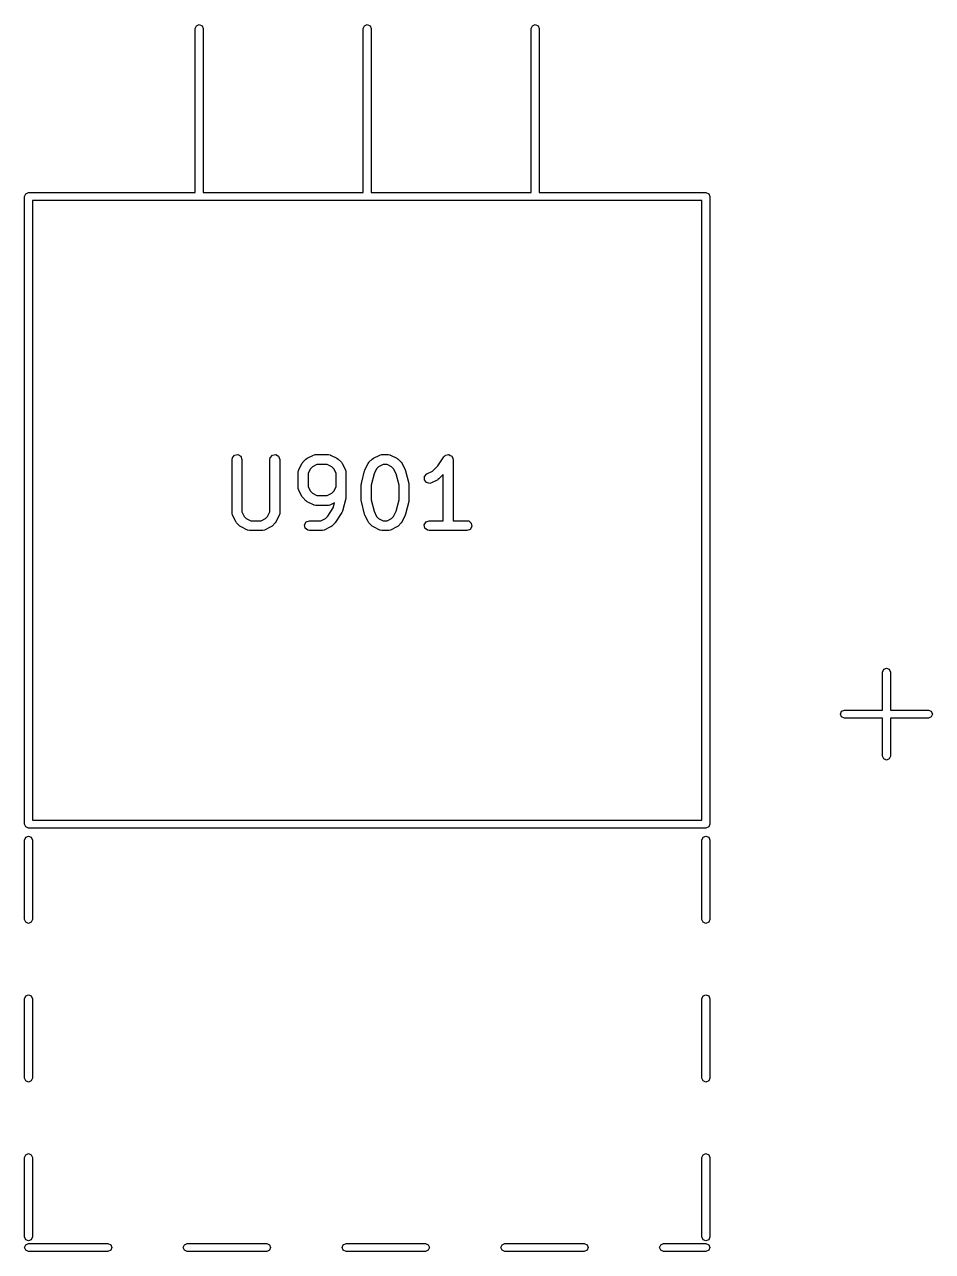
# Model space of a CAD drawing. Extents: x 77.3 to 150, y -138.2 to -51.5.
# Drawn here: x 77.37 to 91.09, y -97.02 to -78.47 of the extents above; entities that cross this region are included whole.
import ezdxf

# ---------------------------------------------------------------- set-up
doc = ezdxf.new("R2010")
doc.units = 0
doc.layers.add('BLACK', color=7, linetype='CONTINUOUS')

msp = doc.modelspace()

# ---------------------------------------------------------------- linework, layer by layer
at = {"layer": 'BLACK', "linetype": 'CONTINUOUS'}
for p, q in [((79.95, -78.534), (79.9676, -78.4916)), ((79.95, -81.014), (79.95, -78.534)), ((79.9676, -78.4916), (80.01, -78.474)), ((80.01, -78.474), (80.0524, -78.4916)), ((80.0524, -78.4916), (80.07, -78.534)), ((80.07, -78.534), (80.07, -81.014)), ((82.49, -78.534), (82.5076, -78.4916)), ((82.49, -81.014), (82.49, -78.534)), ((82.5076, -78.4916), (82.55, -78.474)), ((82.55, -78.474), (82.5924, -78.4916)), ((82.5924, -78.4916), (82.61, -78.534)), ((82.61, -78.534), (82.61, -81.014)), ((85.03, -78.534), (85.0476, -78.4916)), ((85.03, -81.014), (85.03, -78.534)), ((85.0476, -78.4916), (85.09, -78.474)), ((85.09, -78.474), (85.1324, -78.4916)), ((85.1324, -78.4916), (85.15, -78.534)), ((85.15, -78.534), (85.15, -81.014)), ((77.37, -81.074), (77.3876, -81.0316)), ((77.3876, -81.0316), (77.43, -81.014)), ((77.43, -81.014), (79.95, -81.014)), ((80.07, -81.014), (82.49, -81.014)), ((82.61, -81.014), (85.03, -81.014)), ((85.15, -81.014), (87.67, -81.014)), ((87.67, -81.014), (87.7124, -81.0316)), ((87.7124, -81.0316), (87.73, -81.074)), ((77.37, -90.564), (77.37, -81.074)), ((87.61, -81.134), (77.49, -81.134)), ((77.49, -81.134), (77.49, -90.504)), ((87.61, -90.504), (87.61, -81.134)), ((87.73, -81.074), (87.73, -90.564)), ((80.5067, -85.0504), (80.5112, -85.0247)), ((80.5067, -85.8599), (80.5067, -85.0504)), ((80.5112, -85.0247), (80.5442, -84.9854)), ((80.5442, -84.9854), (80.5947, -84.9765)), ((80.5947, -84.9765), (80.6392, -85.0022)), ((80.6392, -85.0022), (80.6567, -85.0504)), ((80.6567, -85.0504), (80.6567, -85.8422)), ((81.0781, -85.0504), (81.0827, -85.0247)), ((81.0781, -85.8422), (81.0781, -85.0504)), ((81.0827, -85.0247), (81.1156, -84.9854)), ((81.1156, -84.9854), (81.1662, -84.9765)), ((81.1662, -84.9765), (81.2106, -85.0022)), ((81.2106, -85.0022), (81.2281, -85.0504)), ((81.2281, -85.0504), (81.2281, -85.8599)), ((81.5146, -85.2073), (81.5623, -85.1121)), ((81.5623, -85.1121), (81.5756, -85.0941)), ((81.5756, -85.0941), (81.5763, -85.0926)), ((81.5763, -85.0926), (81.6239, -85.045)), ((81.6239, -85.045), (81.6423, -85.0321)), ((81.6423, -85.0321), (81.6434, -85.0309)), ((81.6434, -85.0309), (81.7386, -84.9833)), ((81.7899, -85.1254), (81.7214, -85.1596)), ((81.7386, -84.9833), (81.7636, -84.9759)), ((81.7636, -84.9759), (81.768, -84.9769)), ((81.768, -84.9769), (81.7722, -84.9754)), ((81.7722, -84.9754), (81.9627, -84.9754)), ((81.945, -85.1254), (81.7899, -85.1254)), ((82.0135, -85.1596), (81.945, -85.1254)), ((81.9627, -84.9754), (81.9883, -84.9799)), ((81.9883, -84.9799), (81.9918, -84.9828)), ((81.9918, -84.9828), (81.9962, -84.9833)), ((81.9962, -84.9833), (82.0914, -85.0309)), ((82.0914, -85.0309), (82.1095, -85.0443)), ((82.1095, -85.0443), (82.1109, -85.045)), ((82.1109, -85.045), (82.1586, -85.0926)), ((82.1586, -85.0926), (82.1714, -85.111)), ((82.1714, -85.111), (82.1726, -85.1121)), ((82.1726, -85.1121), (82.2202, -85.2073)), ((82.5146, -85.2073), (82.5623, -85.1121)), ((82.5623, -85.1121), (82.5756, -85.0941)), ((82.5756, -85.0941), (82.5763, -85.0926)), ((82.5763, -85.0926), (82.6239, -85.045)), ((82.6239, -85.045), (82.6423, -85.0321)), ((82.6423, -85.0321), (82.6434, -85.0309)), ((82.6434, -85.0309), (82.7386, -84.9833)), ((82.7899, -85.1254), (82.7214, -85.1596)), ((82.7386, -84.9833), (82.7636, -84.9759)), ((82.7636, -84.9759), (82.768, -84.9769)), ((82.768, -84.9769), (82.7722, -84.9754)), ((82.7722, -84.9754), (82.8674, -84.9754)), ((82.8497, -85.1254), (82.7899, -85.1254)), ((82.9182, -85.1596), (82.8497, -85.1254)), ((82.8674, -84.9754), (82.8931, -84.9799)), ((82.8931, -84.9799), (82.8965, -84.9828)), ((82.8965, -84.9828), (82.901, -84.9833)), ((82.901, -84.9833), (82.9962, -85.0309)), ((82.9962, -85.0309), (83.0142, -85.0443)), ((83.0142, -85.0443), (83.0157, -85.045)), ((83.0157, -85.045), (83.0633, -85.0926)), ((83.0633, -85.0926), (83.0762, -85.111)), ((83.0762, -85.111), (83.0774, -85.1121)), ((83.0774, -85.1121), (83.125, -85.2073)), ((83.6187, -85.1455), (83.7098, -85.0088)), ((83.7098, -85.0088), (83.7278, -84.9899)), ((83.7278, -84.9899), (83.7319, -84.9887)), ((83.7319, -84.9887), (83.7347, -84.9854)), ((83.7347, -84.9854), (83.7561, -84.9816)), ((83.7561, -84.9816), (83.777, -84.9755)), ((83.777, -84.9755), (83.781, -84.9773)), ((83.781, -84.9773), (83.7852, -84.9765)), ((83.7852, -84.9765), (83.8041, -84.9874)), ((83.8041, -84.9874), (83.824, -84.9961)), ((83.824, -84.9961), (83.8259, -85)), ((83.8259, -85), (83.8296, -85.0022)), ((83.8296, -85.0022), (83.8371, -85.0226)), ((83.8371, -85.0226), (83.8467, -85.0421)), ((83.8467, -85.0421), (83.8457, -85.0463)), ((83.8457, -85.0463), (83.8472, -85.0504)), ((83.8472, -85.0504), (83.8472, -85.9754)), ((81.5067, -85.2409), (81.5112, -85.2152)), ((81.5067, -85.479), (81.5067, -85.2409)), ((81.5112, -85.2152), (81.5141, -85.2118)), ((81.5141, -85.2118), (81.5146, -85.2073)), ((81.691, -85.19), (81.6567, -85.2586)), ((81.6567, -85.2586), (81.6567, -85.4612)), ((81.7214, -85.1596), (81.691, -85.19)), ((82.0439, -85.19), (82.0135, -85.1596)), ((82.0781, -85.2586), (82.0439, -85.19)), ((82.0781, -85.4612), (82.0781, -85.2586)), ((82.2202, -85.2073), (82.2276, -85.2323)), ((82.2276, -85.2323), (82.2266, -85.2366)), ((82.2266, -85.2366), (82.2281, -85.2409)), ((82.2281, -85.2409), (82.2281, -85.6218)), ((82.4613, -85.4131), (82.509, -85.2227)), ((82.509, -85.2227), (82.5142, -85.2108)), ((82.5142, -85.2108), (82.5146, -85.2073)), ((82.6525, -85.267), (82.6091, -85.4406)), ((82.691, -85.19), (82.6525, -85.267)), ((82.7214, -85.1596), (82.691, -85.19)), ((82.9486, -85.19), (82.9182, -85.1596)), ((82.9871, -85.267), (82.9486, -85.19)), ((83.0305, -85.4406), (82.9871, -85.267)), ((83.125, -85.2073), (83.1287, -85.2197)), ((83.1287, -85.2197), (83.1307, -85.2227)), ((83.1307, -85.2227), (83.1783, -85.4131)), ((83.4146, -85.3575), (83.4177, -85.3063)), ((83.4177, -85.3063), (83.4529, -85.269)), ((83.4529, -85.269), (83.5373, -85.2268)), ((83.5373, -85.2268), (83.6187, -85.1455)), ((83.6972, -85.2791), (83.6347, -85.3415)), ((83.6972, -85.9754), (83.6972, -85.2791)), ((81.5082, -85.4832), (81.5067, -85.479)), ((81.5072, -85.4875), (81.5082, -85.4832)), ((81.5146, -85.5125), (81.5072, -85.4875)), ((81.5623, -85.6077), (81.5146, -85.5125)), ((81.6567, -85.4612), (81.691, -85.5298)), ((82.0439, -85.5298), (82.0781, -85.4612)), ((82.4591, -85.4313), (82.4617, -85.4166)), ((82.4591, -85.6694), (82.4591, -85.4313)), ((82.4617, -85.4166), (82.4613, -85.4131)), ((82.6091, -85.4406), (82.6091, -85.6602)), ((83.0305, -85.6602), (83.0305, -85.4406)), ((83.1783, -85.4131), (83.1793, -85.4281)), ((83.1793, -85.4281), (83.1805, -85.4313)), ((83.1805, -85.4313), (83.1805, -85.6694)), ((83.4452, -85.3987), (83.4146, -85.3575)), ((83.495, -85.4106), (83.4452, -85.3987)), ((83.52, -85.4032), (83.495, -85.4106)), ((83.6153, -85.3556), (83.52, -85.4032)), ((83.6164, -85.3544), (83.6153, -85.3556)), ((83.6347, -85.3415), (83.6164, -85.3544)), ((81.5634, -85.6089), (81.5623, -85.6077)), ((81.5763, -85.6272), (81.5634, -85.6089)), ((81.6239, -85.6748), (81.5763, -85.6272)), ((81.6254, -85.6755), (81.6239, -85.6748)), ((81.6434, -85.6889), (81.6254, -85.6755)), ((81.7386, -85.7365), (81.6434, -85.6889)), ((81.691, -85.5298), (81.7214, -85.5602)), ((81.7214, -85.5602), (81.7899, -85.5944)), ((81.7899, -85.5944), (81.945, -85.5944)), ((81.945, -85.5944), (82.0135, -85.5602)), ((82.0135, -85.5602), (82.0439, -85.5298)), ((82.2259, -85.64), (82.1783, -85.8305)), ((82.2281, -85.6218), (82.2255, -85.6366)), ((82.2255, -85.6366), (82.2259, -85.64)), ((82.4603, -85.6727), (82.4591, -85.6694)), ((82.4613, -85.6876), (82.4603, -85.6727)), ((82.509, -85.8781), (82.4613, -85.6876)), ((82.6091, -85.6602), (82.6525, -85.8337)), ((82.9871, -85.8337), (83.0305, -85.6602)), ((83.1783, -85.6876), (83.1307, -85.8781)), ((83.1805, -85.6694), (83.1779, -85.6842)), ((83.1779, -85.6842), (83.1783, -85.6876)), ((80.5082, -85.8641), (80.5067, -85.8599)), ((80.5072, -85.8685), (80.5082, -85.8641)), ((80.5146, -85.8934), (80.5072, -85.8685)), ((80.6567, -85.8422), (80.691, -85.9107)), ((81.0439, -85.9107), (81.0781, -85.8422)), ((81.2236, -85.8856), (81.2207, -85.889)), ((81.2281, -85.8599), (81.2236, -85.8856)), ((81.7431, -85.737), (81.7386, -85.7365)), ((81.7465, -85.7399), (81.7431, -85.737)), ((81.7722, -85.7444), (81.7465, -85.7399)), ((81.9627, -85.7444), (81.7722, -85.7444)), ((81.952, -85.9074), (82.0359, -85.7815)), ((81.9669, -85.7429), (81.9627, -85.7444)), ((81.9712, -85.7439), (81.9669, -85.7429)), ((81.9962, -85.7365), (81.9712, -85.7439)), ((82.0544, -85.7074), (81.9962, -85.7365)), ((82.0359, -85.7815), (82.0544, -85.7074)), ((82.1679, -85.8539), (82.0727, -85.9967)), ((82.168, -85.8535), (82.1679, -85.8539)), ((82.1783, -85.8305), (82.168, -85.8535)), ((82.5109, -85.881), (82.509, -85.8781)), ((82.5146, -85.8934), (82.5109, -85.881)), ((82.6525, -85.8337), (82.691, -85.9107)), ((82.9486, -85.9107), (82.9871, -85.8337)), ((83.1307, -85.8781), (83.1254, -85.8899)), ((80.5623, -85.9887), (80.5146, -85.8934)), ((80.5634, -85.9898), (80.5623, -85.9887)), ((80.5763, -86.0082), (80.5634, -85.9898)), ((80.6239, -86.0558), (80.5763, -86.0082)), ((80.6254, -86.0565), (80.6239, -86.0558)), ((80.6434, -86.0698), (80.6254, -86.0565)), ((80.7386, -86.1175), (80.6434, -86.0698)), ((80.691, -85.9107), (80.7214, -85.9411)), ((80.7214, -85.9411), (80.7899, -85.9754)), ((80.7899, -85.9754), (80.945, -85.9754)), ((80.945, -85.9754), (81.0135, -85.9411)), ((81.0914, -86.0698), (80.9962, -86.1175)), ((81.0135, -85.9411), (81.0439, -85.9107)), ((81.0926, -86.0687), (81.0914, -86.0698)), ((81.1109, -86.0558), (81.0926, -86.0687)), ((81.1586, -86.0082), (81.1109, -86.0558)), ((81.1592, -86.0067), (81.1586, -86.0082)), ((81.1726, -85.9887), (81.1592, -86.0067)), ((81.2202, -85.8934), (81.1726, -85.9887)), ((81.2207, -85.889), (81.2202, -85.8934)), ((81.6031, -86.0374), (81.6287, -85.9929)), ((81.612, -86.0879), (81.6031, -86.0374)), ((81.6287, -85.9929), (81.677, -85.9754)), ((81.677, -85.9754), (81.8497, -85.9754)), ((81.8497, -85.9754), (81.9182, -85.9411)), ((81.9962, -86.0698), (81.901, -86.1175)), ((81.9182, -85.9411), (81.952, -85.9074)), ((81.9973, -86.0687), (81.9962, -86.0698)), ((82.0157, -86.0558), (81.9973, -86.0687)), ((82.0633, -86.0082), (82.0157, -86.0558)), ((82.0648, -86.005), (82.0633, -86.0082)), ((82.0727, -85.9967), (82.0648, -86.005)), ((82.5623, -85.9887), (82.5146, -85.8934)), ((82.5634, -85.9898), (82.5623, -85.9887)), ((82.5763, -86.0082), (82.5634, -85.9898)), ((82.6239, -86.0558), (82.5763, -86.0082)), ((82.6254, -86.0565), (82.6239, -86.0558)), ((82.6434, -86.0698), (82.6254, -86.0565)), ((82.7386, -86.1175), (82.6434, -86.0698)), ((82.691, -85.9107), (82.7214, -85.9411)), ((82.7214, -85.9411), (82.7899, -85.9754)), ((82.7899, -85.9754), (82.8497, -85.9754)), ((82.8497, -85.9754), (82.9182, -85.9411)), ((82.9962, -86.0698), (82.901, -86.1175)), ((82.9182, -85.9411), (82.9486, -85.9107)), ((82.9973, -86.0687), (82.9962, -86.0698)), ((83.0157, -86.0558), (82.9973, -86.0687)), ((83.0633, -86.0082), (83.0157, -86.0558)), ((83.064, -86.0067), (83.0633, -86.0082)), ((83.0774, -85.9887), (83.064, -86.0067)), ((83.125, -85.8934), (83.0774, -85.9887)), ((83.1254, -85.8899), (83.125, -85.8934)), ((83.4126, -86.0374), (83.4383, -85.9929)), ((83.4215, -86.0879), (83.4126, -86.0374)), ((83.4383, -85.9929), (83.4865, -85.9754)), ((83.4865, -85.9754), (83.6972, -85.9754)), ((83.8472, -85.9754), (84.0579, -85.9754)), ((84.0579, -85.9754), (84.0836, -85.9799)), ((84.0836, -85.9799), (84.1229, -86.0129)), ((84.1318, -86.0634), (84.1061, -86.1078)), ((84.1229, -86.0129), (84.1318, -86.0634)), ((80.7431, -86.118), (80.7386, -86.1175)), ((80.7465, -86.1209), (80.7431, -86.118)), ((80.7722, -86.1254), (80.7465, -86.1209)), ((80.9627, -86.1254), (80.7722, -86.1254)), ((80.9669, -86.1238), (80.9627, -86.1254)), ((80.9712, -86.1249), (80.9669, -86.1238)), ((80.9962, -86.1175), (80.9712, -86.1249)), ((81.6513, -86.1209), (81.612, -86.0879)), ((81.677, -86.1254), (81.6513, -86.1209)), ((81.8674, -86.1254), (81.677, -86.1254)), ((81.8716, -86.1238), (81.8674, -86.1254)), ((81.876, -86.1249), (81.8716, -86.1238)), ((81.901, -86.1175), (81.876, -86.1249)), ((82.7431, -86.118), (82.7386, -86.1175)), ((82.7465, -86.1209), (82.7431, -86.118)), ((82.7722, -86.1254), (82.7465, -86.1209)), ((82.8674, -86.1254), (82.7722, -86.1254)), ((82.8716, -86.1238), (82.8674, -86.1254)), ((82.876, -86.1249), (82.8716, -86.1238)), ((82.901, -86.1175), (82.876, -86.1249)), ((83.4608, -86.1209), (83.4215, -86.0879)), ((83.4865, -86.1254), (83.4608, -86.1209)), ((84.0579, -86.1254), (83.4865, -86.1254)), ((84.1061, -86.1078), (84.0579, -86.1254)), ((90.3386, -88.265), (90.3562, -88.2226)), ((90.3386, -88.84), (90.3386, -88.265)), ((90.3562, -88.2226), (90.3986, -88.205)), ((90.3986, -88.205), (90.441, -88.2226)), ((90.441, -88.2226), (90.4586, -88.265)), ((90.4586, -88.265), (90.4586, -88.84)), ((89.7212, -88.8576), (89.7636, -88.84)), ((89.7636, -88.84), (90.3386, -88.84)), ((90.4586, -88.84), (91.0336, -88.84)), ((91.0336, -88.84), (91.076, -88.8576)), ((89.7036, -88.9), (89.7212, -88.8576)), ((89.7212, -88.9424), (89.7036, -88.9)), ((89.7636, -88.96), (89.7212, -88.9424)), ((90.3386, -88.96), (89.7636, -88.96)), ((90.3386, -89.535), (90.3386, -88.96)), ((91.0336, -88.96), (90.4586, -88.96)), ((90.4586, -88.96), (90.4586, -89.535)), ((91.076, -88.9424), (91.0336, -88.96)), ((91.076, -88.8576), (91.0936, -88.9)), ((91.0936, -88.9), (91.076, -88.9424)), ((90.3562, -89.5774), (90.3386, -89.535)), ((90.3986, -89.595), (90.3562, -89.5774)), ((90.441, -89.5774), (90.3986, -89.595)), ((90.4586, -89.535), (90.441, -89.5774)), ((77.49, -90.504), (87.61, -90.504)), ((77.3876, -90.6064), (77.37, -90.564)), ((77.43, -90.624), (77.3876, -90.6064)), ((87.67, -90.624), (77.43, -90.624)), ((87.7124, -90.6064), (87.67, -90.624)), ((87.73, -90.564), (87.7124, -90.6064)), ((77.37, -90.804), (77.3876, -90.7616)), ((77.37, -92.004), (77.37, -90.804)), ((77.3876, -90.7616), (77.43, -90.744)), ((77.43, -90.744), (77.4724, -90.7616)), ((77.4724, -90.7616), (77.49, -90.804)), ((77.49, -90.804), (77.49, -92.004)), ((87.61, -90.804), (87.6276, -90.7616)), ((87.61, -92.004), (87.61, -90.804)), ((87.6276, -90.7616), (87.67, -90.744)), ((87.67, -90.744), (87.7124, -90.7616)), ((87.7124, -90.7616), (87.73, -90.804)), ((87.73, -90.804), (87.73, -92.004)), ((77.3876, -92.0464), (77.37, -92.004)), ((77.49, -92.004), (77.4724, -92.0464)), ((87.6276, -92.0464), (87.61, -92.004)), ((87.73, -92.004), (87.7124, -92.0464)), ((77.43, -92.064), (77.3876, -92.0464)), ((77.4724, -92.0464), (77.43, -92.064)), ((87.67, -92.064), (87.6276, -92.0464)), ((87.7124, -92.0464), (87.67, -92.064)), ((77.37, -93.204), (77.3876, -93.1616)), ((77.37, -94.404), (77.37, -93.204)), ((77.3876, -93.1616), (77.43, -93.144)), ((77.43, -93.144), (77.4724, -93.1616)), ((77.4724, -93.1616), (77.49, -93.204)), ((77.49, -93.204), (77.49, -94.404)), ((87.61, -93.204), (87.6276, -93.1616)), ((87.61, -94.404), (87.61, -93.204)), ((87.6276, -93.1616), (87.67, -93.144)), ((87.67, -93.144), (87.7124, -93.1616)), ((87.7124, -93.1616), (87.73, -93.204)), ((87.73, -93.204), (87.73, -94.404)), ((77.3876, -94.4464), (77.37, -94.404)), ((77.49, -94.404), (77.4724, -94.4464)), ((87.6276, -94.4464), (87.61, -94.404)), ((87.73, -94.404), (87.7124, -94.4464)), ((77.43, -94.464), (77.3876, -94.4464)), ((77.4724, -94.4464), (77.43, -94.464)), ((87.67, -94.464), (87.6276, -94.4464)), ((87.7124, -94.4464), (87.67, -94.464)), ((77.37, -95.604), (77.3876, -95.5616)), ((77.37, -96.804), (77.37, -95.604)), ((77.3876, -95.5616), (77.43, -95.544)), ((77.43, -95.544), (77.4724, -95.5616)), ((77.4724, -95.5616), (77.49, -95.604)), ((77.49, -95.604), (77.49, -96.804)), ((87.61, -95.604), (87.6276, -95.5616)), ((87.61, -96.804), (87.61, -95.604)), ((87.6276, -95.5616), (87.67, -95.544)), ((87.67, -95.544), (87.7124, -95.5616)), ((87.7124, -95.5616), (87.73, -95.604)), ((87.73, -95.604), (87.73, -96.804)), ((77.3876, -96.8464), (77.37, -96.804)), ((77.49, -96.804), (77.4724, -96.8464)), ((87.6276, -96.8464), (87.61, -96.804)), ((87.73, -96.804), (87.7124, -96.8464)), ((77.37, -96.964), (77.3876, -96.9216)), ((77.3876, -97.0064), (77.37, -96.964)), ((77.43, -96.864), (77.3876, -96.8464)), ((77.3876, -96.9216), (77.43, -96.904)), ((77.43, -97.024), (77.3876, -97.0064)), ((77.4724, -96.8464), (77.43, -96.864)), ((77.43, -96.904), (78.63, -96.904)), ((78.63, -96.904), (78.6724, -96.9216)), ((78.6724, -97.0064), (78.63, -97.024)), ((78.6724, -96.9216), (78.69, -96.964)), ((78.69, -96.964), (78.6724, -97.0064)), ((79.769, -96.964), (79.7866, -96.9216)), ((79.7866, -97.0064), (79.769, -96.964)), ((79.7866, -96.9216), (79.829, -96.904)), ((79.829, -97.024), (79.7866, -97.0064)), ((79.829, -96.904), (81.03, -96.904)), ((81.03, -96.904), (81.0724, -96.9216)), ((81.0724, -97.0064), (81.03, -97.024)), ((81.0724, -96.9216), (81.09, -96.964)), ((81.09, -96.964), (81.0724, -97.0064)), ((82.17, -96.964), (82.1876, -96.9216)), ((82.1876, -97.0064), (82.17, -96.964)), ((82.1876, -96.9216), (82.23, -96.904)), ((82.23, -97.024), (82.1876, -97.0064)), ((82.23, -96.904), (83.43, -96.904)), ((83.43, -96.904), (83.4724, -96.9216)), ((83.4724, -97.0064), (83.43, -97.024)), ((83.4724, -96.9216), (83.49, -96.964)), ((83.49, -96.964), (83.4724, -97.0064)), ((84.57, -96.964), (84.5876, -96.9216)), ((84.5876, -97.0064), (84.57, -96.964)), ((84.5876, -96.9216), (84.63, -96.904)), ((84.63, -97.024), (84.5876, -97.0064)), ((84.63, -96.904), (85.83, -96.904)), ((85.83, -96.904), (85.8724, -96.9216)), ((85.8724, -97.0064), (85.83, -97.024)), ((85.8724, -96.9216), (85.89, -96.964)), ((85.89, -96.964), (85.8724, -97.0064)), ((86.97, -96.964), (86.9876, -96.9216)), ((86.9876, -97.0064), (86.97, -96.964)), ((86.9876, -96.9216), (87.03, -96.904)), ((87.03, -97.024), (86.9876, -97.0064)), ((87.03, -96.904), (87.67, -96.904)), ((87.67, -96.864), (87.6276, -96.8464)), ((87.7124, -96.8464), (87.67, -96.864)), ((87.67, -96.904), (87.7124, -96.9216)), ((87.7124, -97.0064), (87.67, -97.024)), ((87.7124, -96.9216), (87.73, -96.964)), ((87.73, -96.964), (87.7124, -97.0064)), ((78.63, -97.024), (77.43, -97.024)), ((81.03, -97.024), (79.829, -97.024)), ((83.43, -97.024), (82.23, -97.024)), ((85.83, -97.024), (84.63, -97.024)), ((87.67, -97.024), (87.03, -97.024))]:
    msp.add_line(p, q, dxfattribs=at)

doc.saveas('drawing.dxf')
